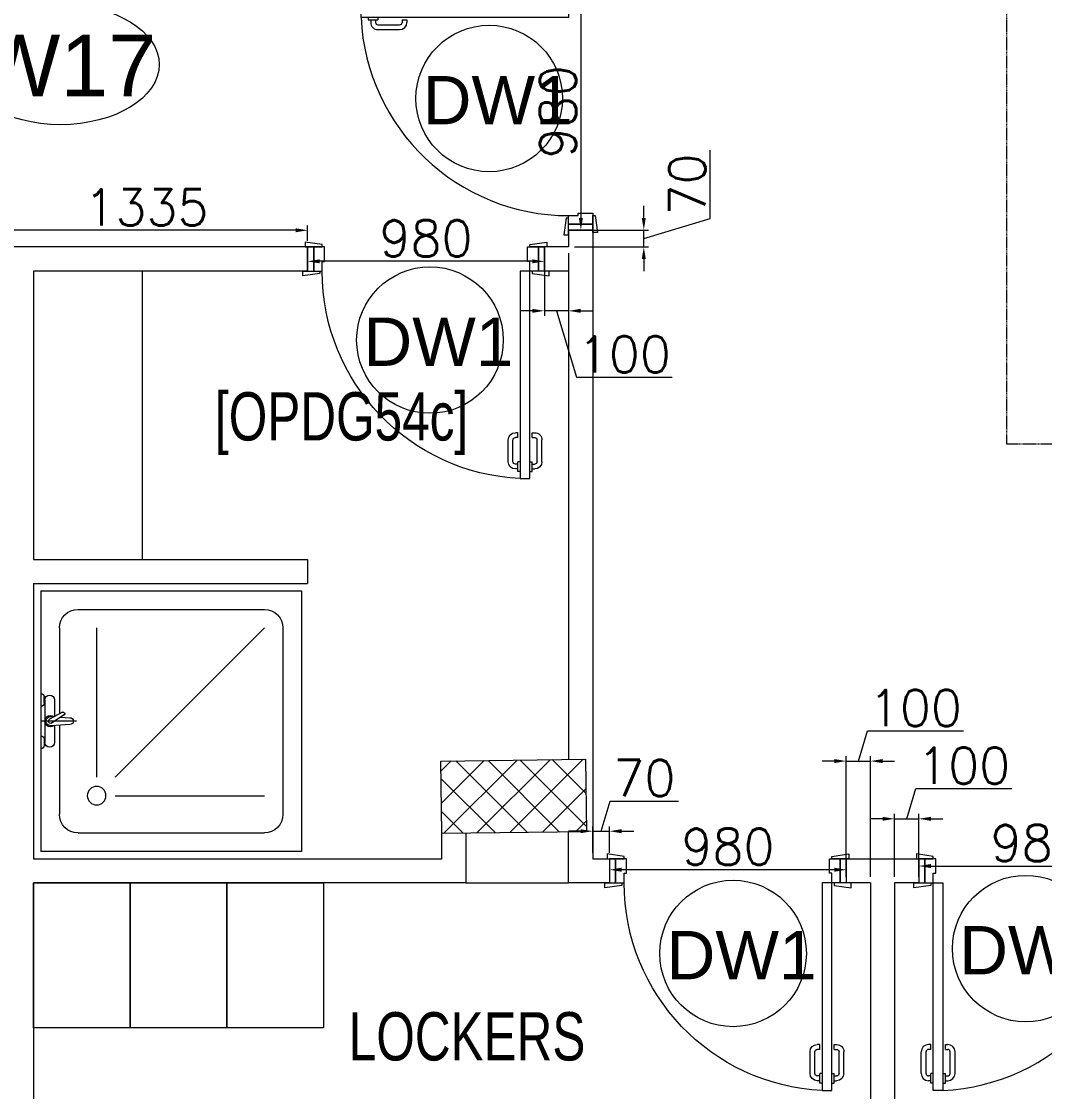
# Model space of a CAD drawing. Header units: millimetres. Extents: x -2143172 to 5255, y -610845 to 279739.
# Drawn here: x -1163879 to -1159643, y -581279 to -576847 of the extents above; entities that cross this region are included whole.
import ezdxf

# ---------------------------------------------------------------- set-up
doc = ezdxf.new("R2010")
doc.units = ezdxf.units.MM
doc.header["$LTSCALE"] = 30
doc.linetypes.add('HIDDEN2', pattern=[0.1875, 0.125, -0.0625])
doc.layers.get('0').update_dxf_attribs({"lineweight": 5})
doc.layers.get('Defpoints').update_dxf_attribs({"lineweight": 5})
for name, color, linetype, lineweight in [('72_EGR_BASE_TEXT', 7, 'Continuous', 5), ('Al Window tag', 5, 'Continuous', 5), ('C-HYDR-CTCH', 6, 'Continuous', 5), ('dims.', 152, 'Continuous', 5), ('DTAG', 20, 'Continuous', 9), ('Hatch', 252, 'Continuous', 5), ('LOADING', 163, 'Continuous', 5), ('Proj', 7, 'HIDDEN2', 5), ('SANIT', 250, 'Continuous', 5), ('Structure', 20, 'Continuous', 5), ('Walls', 32, 'Continuous', 5)]:
    doc.layers.add(name, color=color, linetype=linetype, lineweight=lineweight)
doc.layers.add('Meubles', color=7, linetype='Continuous', lineweight=5, true_color=0xa6b1d3)
doc.layers.add('Wooden Joinery', color=7, linetype='Continuous', lineweight=5, true_color=0x521300)
doc.styles.add('SIMPLEX', font='SIMPLEX.shx', dxfattribs={"height": 150})
doc.styles.add('TTLB-A0-JeddahDP$0$swis721', font='swiss.ttf')
doc.styles.add('X3G_ENTITY_2587F7', font='swisscl.ttf', dxfattribs={"height": 200})
doc.styles.add('X3G_ENTITY_258862', font='swisscl.ttf', dxfattribs={"height": 200})
doc.dimstyles.new('Buk', dxfattribs={"dimtxt": 150, "dimasz": 50, "dimexe": 20, "dimexo": 25, "dimgap": 20, "dimtad": 1, "dimdec": 0, "dimrnd": 5, "dimdsep": 46, "dimtxsty": 'SIMPLEX', "dimcen": 0, "dimdle": 20, "dimclrd": 256, "dimclre": 256, "dimclrt": 256, "dimadec": 0, "dimazin": 0, "dimtfac": 0.0075, "dimtdec": 0, "dimtmove": 1, "dimatfit": 2, "dimldrblk": 'ARCHTICK', "dimfxl": 1, "dimtolj": 1, "dimtzin": 0, "dimlwd": -1, "dimlwe": -1, "dimarcsym": 0})

# ---------------------------------------------------------------- blocks, each defined once
blk = doc.blocks.new('SHOWER TRAY 80x80')
at = {"layer": 'SANIT'}
for p, q in [((0, 0), (0, 0.8)), ((0.8, 0.8), (0, 0.8)), ((0.8, 0), (0.8, 0.8)), ((0.1143, 0.7429), (0.6857, 0.7429)), ((0.0571, 0.4124), (0.0571, 0.6857)), ((0.7429, 0.1143), (0.7429, 0.6857)), ((0.2286, 0.6286), (0.6857, 0.6286)), ((0.1714, 0.1143), (0.1714, 0.5714)), ((0.2286, 0.5714), (0.6857, 0.1143)), ((0.01, 0.455), (0.01, 0.475)), ((0.0163, 0.475), (0.01, 0.475)), ((0.0125, 0.335), (0.0125, 0.465)), ((0.0425, 0.4133), (0.0425, 0.465)), ((0.0125, 0.455), (0.01, 0.455)), ((0.11, 0.4), (0, 0.4)), ((0.0895, 0.4105), (0.0316, 0.4139)), ((0.0715, 0.3808), (0.0334, 0.4058)), ((0.0667, 0.3728), (0.0271, 0.3939)), ((0.0407, 0.3866), (0.0316, 0.3861)), ((0.0425, 0.335), (0.0425, 0.3857)), ((0.0571, 0.1143), (0.0571, 0.3779)), ((0.0608, 0.3878), (0.0895, 0.3895)), ((0.01, 0.345), (0.01, 0.325)), ((0.0125, 0.345), (0.01, 0.345)), ((0.0163, 0.325), (0.01, 0.325)), ((0.1143, 0.0571), (0.6857, 0.0571)), ((0, 0), (0.8, 0))]:
    blk.add_line(p, q, dxfattribs=at)
blk.add_circle((0.1714, 0.6286), 0.0286, dxfattribs=at)
for centre, radius, start, end in [((0.1143, 0.6857), 0.0571, 90, 180), ((0.6857, 0.6857), 0.0571, 360, 90), ((0, 0.475), 0.01, 0, 90), ((0.0275, 0.465), 0.015, 0, 180), ((0, 0.455), 0.01, 270, 0), ((0.03, 0.4), 0.0175, 49.632, 309.2526), ((0.03, 0.4), 0.014, 83.2671, 276.7329), ((0.03, 0.4), 0.00676, 54.0423, 244.5873), ((0.0895, 0.4), 0.0105, 270, 90), ((0.0691, 0.3768), 0.00467, 239.3148, 59.3148), ((0, 0.345), 0.01, 0, 90), ((0.0275, 0.335), 0.015, 180, 0), ((0, 0.325), 0.01, 270, 0), ((0.1143, 0.1143), 0.0571, 180, 270), ((0.6857, 0.1143), 0.0571, 270, 360)]:
    blk.add_arc(centre, radius, start, end, dxfattribs=at)
blk = doc.blocks.new('*D448')
at = {"layer": 'Defpoints', "color": 0, "transparency": 16777216}
for p in [(-1161444, -580360.2), (-1161444, -580365), (-1160464, -580365)]:
    blk.add_point(p, dxfattribs=at)
at = {"layer": 'dims.', "linetype": 'Continuous', "transparency": 16777216}
for p, q in [((-1161444, -580340), (-1161444, -580340.2)), ((-1160464, -580340), (-1160464, -580340.2))]:
    blk.add_line(p, q, dxfattribs=at)
at = {"layer": 'dims.', "transparency": 16777216}
blk.add_line((-1160514, -580360.2), (-1161394, -580360.2), dxfattribs=at)
for points in [[(-1161394, -580351.8), (-1161394, -580368.5), (-1161444, -580360.2)], [(-1160514, -580351.8), (-1160514, -580368.5), (-1160464, -580360.2)]]:
    blk.add_solid(points, dxfattribs=at)
at = {"layer": 'dims.', "transparency": 16777216, "insert": (-1160954, -580265.2), "char_height": 150, "attachment_point": 5, "style": 'SIMPLEX'}
blk.add_mtext('\\A1;980', dxfattribs=at)
blk = doc.blocks.new('_ArchTick')
at = {"color": 0, "linetype": 'ByBlock', "const_width": 0.15}
blk.add_lwpolyline([(-0.5, -0.5), (0.5, 0.5)], dxfattribs=at)
blk = doc.blocks.new('*D449')
at = {"layer": 'Defpoints', "color": 0, "transparency": 16777216}
for p in [(-1161444, -580200.7), (-1161514, -580315), (-1161444, -580315)]:
    blk.add_point(p, dxfattribs=at)
at = {"layer": 'dims.', "transparency": 16777216}
for p, q in [((-1161479, -580200.7), (-1161441.5, -580075.7)), ((-1161441.5, -580075.7), (-1161158.7, -580075.7)), ((-1161564, -580200.7), (-1161614, -580200.7)), ((-1161514, -580200.7), (-1161444, -580200.7)), ((-1161514, -580200.7), (-1161444, -580200.7)), ((-1161394, -580200.7), (-1161344, -580200.7))]:
    blk.add_line(p, q, dxfattribs=at)
at = {"layer": 'dims.', "linetype": 'Continuous', "transparency": 16777216}
for p, q in [((-1161514, -580290), (-1161514, -580180.7)), ((-1161444, -580290), (-1161444, -580180.7))]:
    blk.add_line(p, q, dxfattribs=at)
at = {"layer": 'dims.', "transparency": 16777216}
for points in [[(-1161564, -580192.4), (-1161564, -580209), (-1161514, -580200.7)], [(-1161394, -580192.4), (-1161394, -580209), (-1161444, -580200.7)]]:
    blk.add_solid(points, dxfattribs=at)
at = {"layer": 'dims.', "transparency": 16777216, "insert": (-1161300.1, -579980.7), "char_height": 150, "attachment_point": 5, "style": 'SIMPLEX'}
blk.add_mtext('\\A1;70', dxfattribs=at)
blk = doc.blocks.new('*D450')
at = {"layer": 'Defpoints', "color": 0, "transparency": 16777216}
for p in [(-1160164, -580149.4), (-1160264, -580415), (-1160164, -580415)]:
    blk.add_point(p, dxfattribs=at)
at = {"layer": 'dims.', "transparency": 16777216}
for p, q in [((-1160214, -580149.4), (-1160176.5, -580024.4)), ((-1160176.5, -580024.4), (-1159779.4, -580024.4)), ((-1160314, -580149.4), (-1160364, -580149.4)), ((-1160264, -580149.4), (-1160164, -580149.4)), ((-1160264, -580149.4), (-1160164, -580149.4)), ((-1160114, -580149.4), (-1160064, -580149.4))]:
    blk.add_line(p, q, dxfattribs=at)
at = {"layer": 'dims.', "linetype": 'Continuous', "transparency": 16777216}
for p, q in [((-1160264, -580390), (-1160264, -580129.4)), ((-1160164, -580390), (-1160164, -580129.4))]:
    blk.add_line(p, q, dxfattribs=at)
at = {"layer": 'dims.', "transparency": 16777216}
for points in [[(-1160314, -580141.1), (-1160314, -580157.7), (-1160264, -580149.4)], [(-1160114, -580141.1), (-1160114, -580157.7), (-1160164, -580149.4)]]:
    blk.add_solid(points, dxfattribs=at)
at = {"layer": 'dims.', "transparency": 16777216, "insert": (-1159978, -579929.4), "char_height": 150, "attachment_point": 5, "style": 'SIMPLEX'}
blk.add_mtext('\\A1;100', dxfattribs=at)
blk = doc.blocks.new('*D451')
at = {"layer": 'Defpoints', "color": 0, "transparency": 16777216}
for p in [(-1160364, -579910.4), (-1160464, -580415), (-1160364, -580415)]:
    blk.add_point(p, dxfattribs=at)
at = {"layer": 'dims.', "transparency": 16777216}
for p, q in [((-1160414, -579910.4), (-1160376.5, -579785.4)), ((-1160376.5, -579785.4), (-1159979.4, -579785.4)), ((-1160514, -579910.4), (-1160564, -579910.4)), ((-1160464, -579910.4), (-1160364, -579910.4)), ((-1160464, -579910.4), (-1160364, -579910.4)), ((-1160314, -579910.4), (-1160264, -579910.4))]:
    blk.add_line(p, q, dxfattribs=at)
at = {"layer": 'dims.', "linetype": 'Continuous', "transparency": 16777216}
for p, q in [((-1160464, -580390), (-1160464, -579890.4)), ((-1160364, -580390), (-1160364, -579890.4))]:
    blk.add_line(p, q, dxfattribs=at)
at = {"layer": 'dims.', "transparency": 16777216}
for points in [[(-1160514, -579902), (-1160514, -579918.7), (-1160464, -579910.4)], [(-1160314, -579902), (-1160314, -579918.7), (-1160364, -579910.4)]]:
    blk.add_solid(points, dxfattribs=at)
at = {"layer": 'dims.', "transparency": 16777216, "insert": (-1160178, -579690.4), "char_height": 150, "attachment_point": 5, "style": 'SIMPLEX'}
blk.add_mtext('\\A1;100', dxfattribs=at)
blk = doc.blocks.new('*D452')
at = {"layer": 'Defpoints', "color": 0, "transparency": 16777216}
for p in [(-1159184, -580345), (-1160164, -580415), (-1159184, -580415)]:
    blk.add_point(p, dxfattribs=at)
at = {"layer": 'dims.', "linetype": 'Continuous', "transparency": 16777216}
for p, q in [((-1160164, -580390), (-1160164, -580325)), ((-1159184, -580390), (-1159184, -580325))]:
    blk.add_line(p, q, dxfattribs=at)
at = {"layer": 'dims.', "transparency": 16777216}
blk.add_line((-1160114, -580345), (-1159234, -580345), dxfattribs=at)
for points in [[(-1160114, -580336.7), (-1160114, -580353.3), (-1160164, -580345)], [(-1159234, -580336.7), (-1159234, -580353.3), (-1159184, -580345)]]:
    blk.add_solid(points, dxfattribs=at)
at = {"layer": 'dims.', "transparency": 16777216, "insert": (-1159674, -580250), "char_height": 150, "attachment_point": 5, "style": 'SIMPLEX'}
blk.add_mtext('\\A1;980', dxfattribs=at)
blk = doc.blocks.new('*D542')
at = {"layer": 'Defpoints', "color": 0, "transparency": 16777216}
for p in [(-1161564, -576731.6), (-1161564, -577711.6), (-1161563, -577711.6)]:
    blk.add_point(p, dxfattribs=at)
at = {"layer": 'dims.', "linetype": 'Continuous', "transparency": 16777216}
for p, q in [((-1161539, -576731.6), (-1161543, -576731.6)), ((-1161539, -577711.6), (-1161543, -577711.6))]:
    blk.add_line(p, q, dxfattribs=at)
at = {"layer": 'dims.', "transparency": 16777216}
blk.add_line((-1161563, -576781.6), (-1161563, -577661.6), dxfattribs=at)
for points in [[(-1161571.3, -576781.6), (-1161554.6, -576781.6), (-1161563, -576731.6)], [(-1161571.3, -577661.6), (-1161554.6, -577661.6), (-1161563, -577711.6)]]:
    blk.add_solid(points, dxfattribs=at)
at = {"layer": 'dims.', "transparency": 16777216, "insert": (-1161658, -577221.6), "char_height": 150, "attachment_point": 5, "rotation": 90, "style": 'SIMPLEX'}
blk.add_mtext('\\A1;980', dxfattribs=at)
blk = doc.blocks.new('*D543')
at = {"layer": 'Defpoints', "color": 0, "transparency": 16777216}
for p in [(-1161614, -577711.6), (-1161302.5, -577711.6), (-1161614, -577781.6)]:
    blk.add_point(p, dxfattribs=at)
at = {"layer": 'dims.', "transparency": 16777216}
for p, q in [((-1161027.5, -577664.1), (-1161027.5, -577381.2)), ((-1161302.5, -577661.6), (-1161302.5, -577611.6)), ((-1161302.5, -577746.6), (-1161027.5, -577664.1)), ((-1161302.5, -577781.6), (-1161302.5, -577711.6)), ((-1161302.5, -577781.6), (-1161302.5, -577711.6)), ((-1161302.5, -577831.6), (-1161302.5, -577881.6))]:
    blk.add_line(p, q, dxfattribs=at)
at = {"layer": 'dims.', "linetype": 'Continuous', "transparency": 16777216}
for p, q in [((-1161589, -577711.6), (-1161282.5, -577711.6)), ((-1161589, -577781.6), (-1161282.5, -577781.6))]:
    blk.add_line(p, q, dxfattribs=at)
at = {"layer": 'dims.', "transparency": 16777216}
for points in [[(-1161310.8, -577661.6), (-1161294.1, -577661.6), (-1161302.5, -577711.6)], [(-1161310.8, -577831.6), (-1161294.1, -577831.6), (-1161302.5, -577781.6)]]:
    blk.add_solid(points, dxfattribs=at)
at = {"layer": 'dims.', "transparency": 16777216, "insert": (-1161122.5, -577522.6), "char_height": 150, "attachment_point": 5, "rotation": 90, "style": 'SIMPLEX'}
blk.add_mtext('\\A1;70', dxfattribs=at)
blk = doc.blocks.new('*D544')
at = {"layer": 'Defpoints', "color": 0, "transparency": 16777216}
for p in [(-1161714, -577781.6), (-1161614, -577781.6), (-1161714, -578046)]:
    blk.add_point(p, dxfattribs=at)
at = {"layer": 'dims.', "linetype": 'Continuous', "transparency": 16777216}
for p, q in [((-1161714, -577806.6), (-1161714, -578066)), ((-1161614, -577806.6), (-1161614, -578066))]:
    blk.add_line(p, q, dxfattribs=at)
at = {"layer": 'dims.', "transparency": 16777216}
for p, q in [((-1161764, -578046), (-1161814, -578046)), ((-1161614, -578046), (-1161714, -578046)), ((-1161614, -578046), (-1161714, -578046)), ((-1161664, -578046), (-1161581.5, -578321)), ((-1161564, -578046), (-1161514, -578046)), ((-1161581.5, -578321), (-1161184.4, -578321))]:
    blk.add_line(p, q, dxfattribs=at)
for points in [[(-1161764, -578037.6), (-1161764, -578054.3), (-1161714, -578046)], [(-1161564, -578037.6), (-1161564, -578054.3), (-1161614, -578046)]]:
    blk.add_solid(points, dxfattribs=at)
at = {"layer": 'dims.', "transparency": 16777216, "insert": (-1161383, -578226), "char_height": 150, "attachment_point": 5, "style": 'SIMPLEX'}
blk.add_mtext('\\A1;100', dxfattribs=at)
blk = doc.blocks.new('*D545')
at = {"layer": 'Defpoints', "color": 0, "transparency": 16777216}
for p in [(-1162694, -577841), (-1162694, -577881.6), (-1161714, -577881.6)]:
    blk.add_point(p, dxfattribs=at)
at = {"layer": 'dims.', "linetype": 'Continuous', "transparency": 16777216}
for p, q in [((-1162694, -577856.6), (-1162694, -577821)), ((-1161714, -577856.6), (-1161714, -577821))]:
    blk.add_line(p, q, dxfattribs=at)
at = {"layer": 'dims.', "transparency": 16777216}
blk.add_line((-1161764, -577841), (-1162644, -577841), dxfattribs=at)
for points in [[(-1162644, -577832.7), (-1162644, -577849.3), (-1162694, -577841)], [(-1161764, -577832.7), (-1161764, -577849.3), (-1161714, -577841)]]:
    blk.add_solid(points, dxfattribs=at)
at = {"layer": 'dims.', "transparency": 16777216, "insert": (-1162204, -577746), "char_height": 150, "attachment_point": 5, "style": 'SIMPLEX'}
blk.add_mtext('\\A1;980', dxfattribs=at)
blk = doc.blocks.new('*D548')
at = {"layer": 'Defpoints', "color": 0, "transparency": 16777216}
for p in [(-1164029, -577712.3), (-1164029, -577781.6), (-1162694, -577781.6)]:
    blk.add_point(p, dxfattribs=at)
at = {"layer": 'dims.', "linetype": 'Continuous', "transparency": 16777216}
for p, q in [((-1164029, -577756.6), (-1164029, -577692.3)), ((-1162694, -577756.6), (-1162694, -577692.3))]:
    blk.add_line(p, q, dxfattribs=at)
at = {"layer": 'dims.', "transparency": 16777216}
blk.add_line((-1162744, -577712.3), (-1163979, -577712.3), dxfattribs=at)
for points in [[(-1163979, -577704), (-1163979, -577720.7), (-1164029, -577712.3)], [(-1162744, -577704), (-1162744, -577720.7), (-1162694, -577712.3)]]:
    blk.add_solid(points, dxfattribs=at)
at = {"layer": 'dims.', "transparency": 16777216, "insert": (-1163361.5, -577617.3), "char_height": 150, "attachment_point": 5, "style": 'SIMPLEX'}
blk.add_mtext('\\A1;1335', dxfattribs=at)
blk = doc.blocks.new('A$C72370EFE')
at = {"layer": 'Wooden Joinery'}
for p, q in [((-0.01, -0.04), (-0.02, -0.04)), ((-0.01, -0.03), (-0.01, -0.07)), ((0, -0.03), (-0.01, -0.03)), ((0.04, -0.03), (0.05, -0.03)), ((0.05, -0.03), (0.05, -0.07)), ((0.05, -0.04), (0.06, -0.04)), ((-0.05, -0.07), (-0.05, -0.16)), ((-0.03, -0.07), (-0.03, -0.16)), ((-0.01, -0.06), (-0.02, -0.06)), ((0, -0.07), (-0.01, -0.07)), ((0.04, -0.07), (0.05, -0.07)), ((0.05, -0.06), (0.06, -0.06)), ((0.07, -0.07), (0.07, -0.16)), ((0.09, -0.07), (0.09, -0.16)), ((-0.01, -0.17), (-0.02, -0.17)), ((-0.01, -0.17), (-0.01, -0.19)), ((0.05, -0.17), (0.06, -0.17)), ((0.05, -0.17), (0.05, -0.19)), ((-0.01, -0.19), (-0.02, -0.19)), ((0.05, -0.19), (0.06, -0.19))]:
    blk.add_line(p, q, dxfattribs=at)
for centre, radius, start, end in [((-0.02, -0.07), 0.03, 90, 180), ((0.06, -0.07), 0.03, 0, 90), ((-0.02, -0.07), 0.01, 90, 180), ((0.06, -0.07), 0.01, 0, 90), ((-0.02, -0.16), 0.03, 180, 270), ((-0.02, -0.16), 0.01, 180, 270), ((0.06, -0.16), 0.01, 270, 0), ((0.06, -0.16), 0.03, 270, 0)]:
    blk.add_arc(centre, radius, start, end, dxfattribs=at)
blk = doc.blocks.new('A$C5DAD61B4')
at = {"layer": 'Wooden Joinery'}
for points in [[(80, 959.1), (80, 969.1), (10, 979.1), (10, 959.1)], [(940, 959.1), (940, 969.1), (1010, 979.1), (1010, 959.1)], [(70, 859.1), (70, 849.1), (0, 839.1), (0, 859.1)], [(120, 859.1), (120, 0), (80, 0), (80, 859.1)], [(950, 859.1), (950, 849.1), (1020, 839.1), (1020, 859.1)]]:
    blk.add_lwpolyline(points, close=True, dxfattribs=at)
for points in [[(45, 859.1), (45, 959.1), (20, 959.1), (20, 859.1), (45, 859.1)], [(45, 859.1), (80, 859.1), (80, 899.1), (90, 899.1), (90, 959.1), (45, 959.1), (45, 859.1)], [(975, 859.1), (940, 859.1), (940, 899.1), (930, 899.1), (930, 959.1), (975, 959.1), (975, 859.1)], [(975, 859.1), (975, 959.1), (1000, 959.1), (1000, 859.1), (975, 859.1)]]:
    blk.add_lwpolyline(points, dxfattribs=at)
blk.add_arc((80, 859.1), 860, 272.666, 0, dxfattribs=at)
at = {"layer": 'Wooden Joinery', "xscale": 999.9999999998854, "yscale": 999.9999999998854, "zscale": 999.9999999998854, "rotation": 180}
blk.add_blockref('A$C72370EFE', (120, 0), dxfattribs=at)
blk = doc.blocks.new('A$C47696aed')
at = {"layer": 'Hatch'}
h = blk.add_hatch(dxfattribs=at)
h.set_pattern_fill('ANSI37', color=256, scale=30)
h.paths.add_polyline_path([(50952.7, 21917.9), (50348.7, 21909.7), (50352.6, 21621.3), (50956.6, 21629.5)])
h.paths.add_polyline_path([(43791.9, 21910.1), (43208.4, 21904.7), (43188.5, 21613.3), (43772, 21618.7)])
h.paths.add_polyline_path([(29414.9, 21902.8), (28815.8, 21898.7), (28810.1, 21605.6), (29409.2, 21609.7)])
h.paths.add_polyline_path([(36600.2, 21904.9), (35999, 21897.4), (35990.7, 21611.8), (36591.9, 21619.3)])
h.paths.add_polyline_path([(22195.7, 21912), (21589.3, 21890.2), (21603.8, 21597.6), (22210.2, 21619.5)])
h.paths.add_polyline_path([(15459.1, 21901.7), (14237.2, 21925.6), (14230.7, 21629.5), (15452.7, 21605.5)])
h.paths.add_polyline_path([(15473.2, 14701.6), (14258.2, 14685.8), (14244.7, 14393.4), (15459.7, 14409.1)])
h.paths.add_polyline_path([(15447.1, 7508.4), (14244, 7492.4), (14238.3, 7199.4), (15441.4, 7215.3)])
h.paths.add_polyline_path([(15465.6, 309.7), (14269, 298.3), (14271.8, 3.8), (15468.5, 15.2)])
h.paths.add_polyline_path([(7830.6, 311.8), (7227.1, 308.1), (7237.7, 22.6), (7841.3, 26.3)])
h.paths.add_polyline_path([(7815.2, 7509.8), (7218.4, 7511.4), (7218.2, 7210.2), (7815.1, 7208.6)])
h.paths.add_polyline_path([(7825.1, 14699.4), (7205.8, 14700.6), (7195.2, 14397.6), (7814.5, 14396.4)])
h.paths.add_polyline_path([(7801.7, 21878.7), (7201.1, 21893.2), (7197.5, 21603.6), (7798.1, 21589.1)])
h.paths.add_polyline_path([(602.6, 21876.9), (0, 21899.6), (1.9, 21611.2), (604.5, 21588.5)])
h.paths.add_polyline_path([(610.4, 7498.6), (8.3, 7491.6), (11.7, 7200), (613.7, 7206.9)])
h.paths.add_polyline_path([(627.9, 303.9), (29.5, 302.9), (34.3, 2.3), (632.7, 3.3)])
h.paths.add_polyline_path([(22214.6, 317.2), (21608.9, 304.3), (21614.6, 3.1), (22220.3, 16)])
h.paths.add_polyline_path([(22208.1, 7509.7), (21613.7, 7492.1), (21615.8, 7195.5), (22210.2, 7213.1)])
h.paths.add_polyline_path([(22199.3, 14717.7), (21600.4, 14710), (21604.4, 14409.9), (22203.4, 14417.6)])
h.paths.add_polyline_path([(29399.7, 14702.4), (28797.7, 14707.1), (28802, 14415), (29403.9, 14410.3)])
h.paths.add_polyline_path([(29403.4, 7519.8), (28799.6, 7502.2), (28813, 7202.1), (29413.1, 7223.2)])
h.paths.add_polyline_path([(29419.5, 303.8), (28815.7, 310.4), (28813.3, 24.7), (29417.2, 18.1)])
h.paths.add_polyline_path([(36618, 314.2), (36020.7, 299.7), (36029.7, 0), (36627, 14.6)])
h.paths.add_polyline_path([(36610.7, 7502.6), (36009.5, 7504.5), (36010.6, 7207.3), (36611.9, 7205.4)])
h.paths.add_polyline_path([(36574.3, 14706.4), (35993.4, 14711.1), (36013.1, 14421.3), (36594, 14416.6)])
h.paths.add_polyline_path([(43777.6, 14705.7), (43180, 14719.4), (43182, 14427.5), (43779.6, 14413.8)])
h.paths.add_polyline_path([(43778.6, 7507.1), (43210.2, 7499.5), (43212, 7205.4), (43780.5, 7213)])
h.paths.add_polyline_path([(43815.7, 310), (43210.4, 307.3), (43211.8, 2.8), (43817, 5.4)])
h.paths.add_polyline_path([(50989.9, 309.5), (50401.9, 325.5), (50388.7, 18.3), (50976.7, 2.3)])
h.paths.add_polyline_path([(50974.1, 7508.9), (50370.9, 7510), (50368.9, 7213.4), (50972.2, 7212.3)])
at = {"layer": 'C-HYDR-CTCH', "color": 4, "flags": 128}
blk.add_lwpolyline([(21600.4, 14710), (22199.3, 14717.7), (22203.4, 14417.6), (21604.4, 14409.9), (21600.4, 14710)], dxfattribs=at)
blk = doc.blocks.new('A$C164D1FF0')
at = {"layer": 'DTAG'}
blk.add_circle((0, 0), 303.3, dxfattribs=at)
at = {"layer": 'DTAG', "insert": (-275.2, 93.3), "char_height": 200, "width": 6547.939, "attachment_point": 1, "style": 'TTLB-A0-JeddahDP$0$swis721'}
blk.add_mtext('DW1', dxfattribs=at)
blk = doc.blocks.new('A$C5CCD2EA3')
at = {"layer": 'Al Window tag'}
blk.add_ellipse((0, 0), major_axis=(408.6, 0), ratio=0.610025, dxfattribs=at)
at = {"layer": 'Al Window tag', "insert": (-338.2, 123.8, 0), "char_height": 256, "attachment_point": 1, "style": 'TTLB-A0-JeddahDP$0$swis721'}
blk.add_mtext_dynamic_manual_height_columns('W17', width=1569.457, gutter_width=9406.5, heights=[480.3], dxfattribs=at)

msp = doc.modelspace()

# ---------------------------------------------------------------- linework, layer by layer
at = {"layer": 'LOADING', "elevation": 0.1}
for points in [[(-1163429, -581015), (-1163829, -581015), (-1163829, -580415), (-1163429, -580415)], [(-1163029, -581015), (-1163429, -581015), (-1163429, -580415), (-1163029, -580415)], [(-1162629, -581015), (-1163029, -581015), (-1163029, -580415), (-1162629, -580415)]]:
    msp.add_lwpolyline(points, close=True, dxfattribs=at)
at = {"layer": 'Meubles'}
for p, q in [((-1163379, -577881.6, 0.1), (-1163379, -579075, 0.1)), ((-1162039, -580415, 0.1), (-1161614, -580415, 0.1))]:
    msp.add_line(p, q, dxfattribs=at)
at = {"layer": 'Proj'}
for p, q in [((-1159799, -578598.1, 0.1), (-1159799, -574098.1, 0.1)), ((-1153299, -578598.1, 0.1), (-1159799, -578598.1, 0.1))]:
    msp.add_line(p, q, dxfattribs=at)
at = {"layer": 'Walls'}
for p, q in [((-1161614, -577711.6, 0.1), (-1161614, -577781.6, 0.1)), ((-1161614, -577711.6, 0.1), (-1161514, -577711.6, 0.1)), ((-1161514, -577711.6, 0.1), (-1161514, -580315, 0.1)), ((-1162694, -577781.6, 0.1), (-1164029, -577781.6, 0.1)), ((-1162694, -577881.6, 0.1), (-1162694, -577781.6, 0.1)), ((-1161714, -577881.6, 0.1), (-1161714, -577781.6, 0.1)), ((-1161614, -577781.6, 0.1), (-1161714, -577781.6, 0.1)), ((-1162694, -577881.6, 0.1), (-1163829, -577881.6, 0.1)), ((-1163829, -577881.6, 0.1), (-1163829, -579075, 0.1)), ((-1161614, -577881.6, 0.1), (-1161714, -577881.6, 0.1)), ((-1161614, -577881.6, 0.1), (-1161614, -579903.5, 0.1)), ((-1163829, -579075, 0.1), (-1162694, -579075, 0.1)), ((-1162694, -579075, 0.1), (-1162694, -579175, 0.1)), ((-1163829, -579175, 0.1), (-1163829, -580315, 0.1)), ((-1163829, -579175, 0.1), (-1162694, -579175, 0.1)), ((-1162139, -580315, 0.1), (-1162139, -580210.7, 0.1)), ((-1162039, -580209.4, 0.1), (-1162039, -580415, 0.1)), ((-1161614, -580415, 0.1), (-1161614, -580203.8, 0.1)), ((-1163829, -580315, 0.1), (-1162139, -580315, 0.1)), ((-1161514, -580315, 0.1), (-1161444, -580315, 0.1)), ((-1161444, -580315, 0.1), (-1161444, -580415, 0.1)), ((-1160464, -580315, 0.1), (-1160164, -580315, 0.1)), ((-1160464, -580315, 0.1), (-1160464, -580415, 0.1)), ((-1160164, -580315, 0.1), (-1160164, -580415, 0.1)), ((-1162039, -580415, 0.1), (-1163829, -580415, 0.1)), ((-1163829, -580415, 0.1), (-1163829, -582368.1, 0.1)), ((-1161444, -580415, 0.1), (-1161614, -580415, 0.1)), ((-1160364, -580415, 0.1), (-1160464, -580415, 0.1)), ((-1160364, -580415, 0.1), (-1160364, -582368.1, 0.1)), ((-1160164, -580415, 0.1), (-1160264, -580415, 0.1)), ((-1160264, -580415, 0.1), (-1160264, -582368.1, 0.1))]:
    msp.add_line(p, q, dxfattribs=at)

# ---------------------------------------------------------------- block references
at = {"layer": 'Al Window tag'}
msp.add_blockref('A$C5CCD2EA3', (-1163717.2, -577025.9, -0.1), dxfattribs=at)
at = {"layer": 'DTAG'}
for p in [(-1161942.5, -577166.7, -0.1), (-1162187.8, -578167.1), (-1159721.3, -580686.8, -0.1), (-1160932.8, -580707, -0.1)]:
    msp.add_blockref('A$C164D1FF0', p, dxfattribs=at)
at = {"layer": 'SANIT', "xscale": -1350.000000000878, "yscale": 1350.000000000878, "zscale": 1350.000000000878, "rotation": 180}
msp.add_blockref('SHOWER TRAY 80x80', (-1163799, -579205, 0.1), dxfattribs=at)
at = {"layer": 'Structure', "color": 3}
msp.add_blockref('A$C47696aed', (-1183743.4, -594620.4, 0.1), dxfattribs=at)
at = {"layer": 'Wooden Joinery', "rotation": 270}
msp.add_blockref('A$C5DAD61B4', (-1162473.1, -576711.6, 0.1), dxfattribs=at)
at = {"layer": 'Wooden Joinery', "xscale": -1}
for p in [(-1161694, -578740.6, 0.1), (-1160444, -581274.1, 0.1)]:
    msp.add_blockref('A$C5DAD61B4', p, dxfattribs=at)
at = {"layer": 'Wooden Joinery'}
msp.add_blockref('A$C5DAD61B4', (-1160184, -581274.1, 0.1), dxfattribs=at)

# ---------------------------------------------------------------- texts
at = {"layer": '72_EGR_BASE_TEXT', "char_height": 200, "attachment_point": 2}
for s, insert, style in [('[OPDG54c]', (-1162553.6, -578382.9, 0.1), 'X3G_ENTITY_2587F7'), ('LOCKERS', (-1162034.1, -580950.2, 0.1), 'X3G_ENTITY_258862')]:
    msp.add_mtext(s, dxfattribs=dict(at, insert=insert, style=style))

# ---------------------------------------------------------------- dimensions: what is measured, and where the dimension line sits
at = {"layer": 'dims.'}
dim = msp.add_linear_dim(base=(-1161563, -577711.6, 0.1), p1=(-1161564, -576731.6, 0.1), p2=(-1161564, -577711.6, 0.1), angle=90, dimstyle='Buk', dxfattribs=at)
dim.commit()
dim.dimension.update_dxf_attribs({"geometry": '*D542', "text_midpoint": (-1161658, -577221.6, 0.1)})
dim = msp.add_aligned_dim(p1=(-1161614, -577781.6, 0.1), p2=(-1161614, -577711.6, 0.1), distance=-311.6, dimstyle='Buk', dxfattribs=at)
dim.commit()
dim.dimension.update_dxf_attribs({"geometry": '*D543', "text_midpoint": (-1161122.5, -577644.1, 0.1)})
for base, p1, p2, picture, middle in [((-1164029, -577712.3, 0.1), (-1162694, -577781.6, 0.1), (-1164029, -577781.6, 0.1), '*D548', (-1163361.5, -577617.3, 0.1)), ((-1162694, -577841, 0.1), (-1161714, -577881.6, 0.1), (-1162694, -577881.6, 0.1), '*D545', (-1162204, -577746, 0.1)), ((-1161714, -578046, 0.1), (-1161614, -577781.6, 0.1), (-1161714, -577781.6, 0.1), '*D544', (-1161561.5, -578226, 0.1)), ((-1160364, -579910.4, 0.1), (-1160464, -580415, 0.1), (-1160364, -580415, 0.1), '*D451', (-1160356.5, -579690.4, 0.1)), ((-1160164, -580149.4, 0.1), (-1160264, -580415, 0.1), (-1160164, -580415, 0.1), '*D450', (-1160156.5, -579929.4, 0.1)), ((-1161444, -580200.7, 0.1), (-1161514, -580315, 0.1), (-1161444, -580315, 0.1), '*D449', (-1161421.5, -579980.7, 0.1)), ((-1161444, -580360.2, 0.1), (-1160464, -580365, 0.1), (-1161444, -580365, 0.1), '*D448', (-1160954, -580265.2, 0.1)), ((-1159184, -580345, 0.1), (-1160164, -580415, 0.1), (-1159184, -580415, 0.1), '*D452', (-1159674, -580250, 0.1))]:
    dim = msp.add_linear_dim(base=base, p1=p1, p2=p2, dimstyle='Buk', dxfattribs=at)
    dim.commit()
    dim.dimension.update_dxf_attribs({"geometry": picture, "text_midpoint": middle})

doc.saveas('drawing.dxf')
